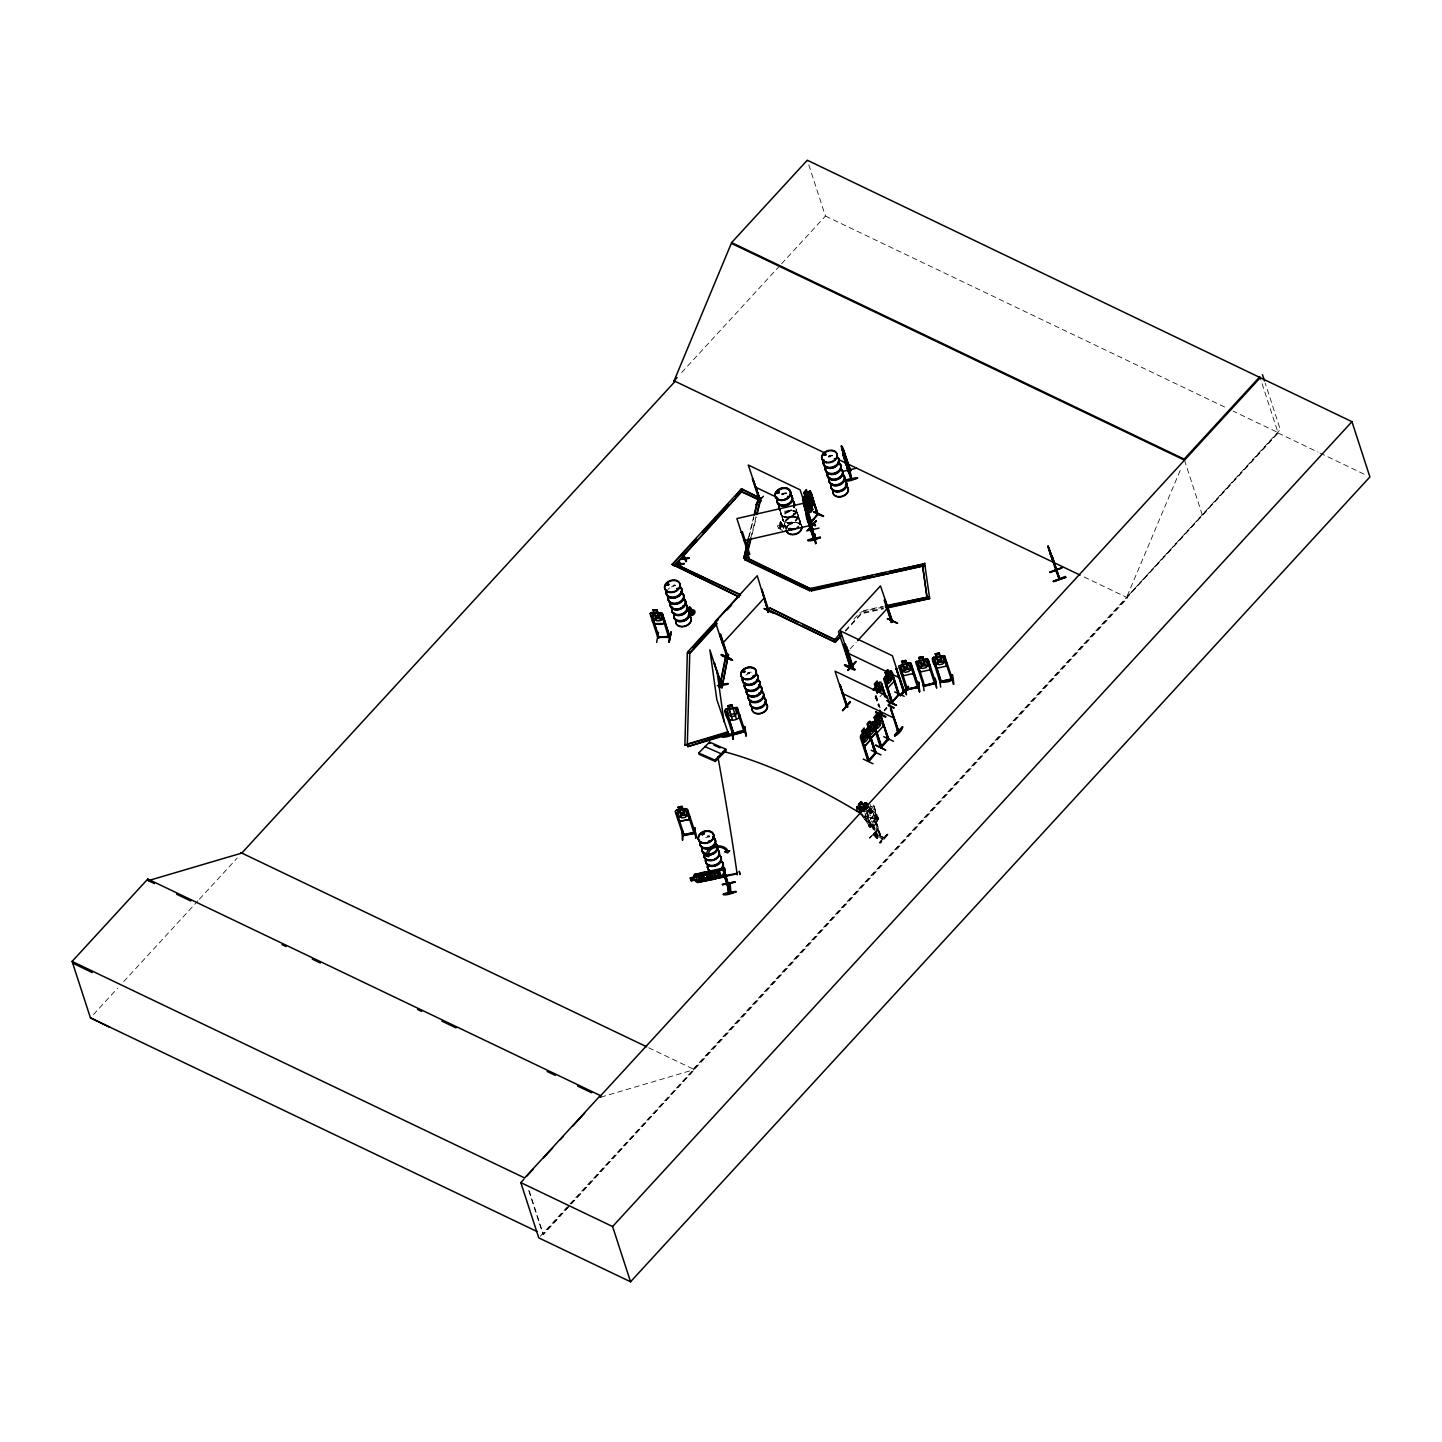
<?xml version="1.0" encoding="UTF-8"?>
<svg xmlns="http://www.w3.org/2000/svg" width="1442" height="1442" viewBox="0 0 1442 1442"><rect width="100%" height="100%" fill="white"/><g stroke="black" fill="none" stroke-linecap="round" stroke-linejoin="round"><path stroke-width="0.75" stroke-dasharray="5 3.75" d="M779.942 527.087L780.122 521.95L780.374 528.709L780.464 521.842L784.16 527.61L783.511 528.421L780.627 521.896M779.87 527.988L779.996 522.22L781.961 527.321M780.482 512.901L780.537 511.315M780.573 513.154L780.627 511.55A7.985 5.858 -18 0 0 788.251 517.281A7.985 5.858 -18 0 0 796.236 509.549M782.447 516.777L782.844 520.202M799.589 524.96A7.985 5.858 -18 0 0 791.64 517.714A7.985 5.858 -18 0 0 786.124 527.97L784.376 523.122M784.34 524.726L784.43 522.869M793.587 514.776L793.461 513.676L794.326 514.379M793.731 514.488L793.623 513.731M796.363 509.441L795.804 512.919L796.308 511.063M798.165 517.101L798.255 515.245M800.13 523.212L798.526 518.273M872.987 834.918L882.72 839.532M873.329 834.467L883.063 839.064M882.955 838.757L873.329 834.413M748.398 538.064L753.679 516.651M749.155 536.622L753.896 517.354M750.777 538.082L756.059 516.669M752.057 534.495L756.293 517.372M875.817 818.011L869.58 825.148M877.493 816.695C881.026 818.912 870.445 831.872 869.688 825.148M872.013 824.463L872.68 824.788C870.589 829.619 881.657 839.659 876.502 838.271C870.878 834.323 874.843 820.858 872.086 824.373M874.465 821.778C877.709 818.876 873.437 832.268 879.043 835.711L879.926 834.756L879.908 835.945M876.051 821.489L875.168 821.075L879.981 836.018L875.6 822.138M876.502 838.271L878.016 837.802M876.538 838.126L871.977 824.193M786.196 528.673L787.873 525.537L786.809 527.069M1180.187 470.398L1126.635 597.348L1280.28 429.5L1265.211 383.121M870.788 827.221C866.588 827.672 870.301 822.355 868.445 824.752M878.502 818.894L869.923 827.149L866.678 812.675L871.383 826.645L861.018 812.441M876.43 816.551C872.392 817.199 886.073 824.644 870.716 808.349M869.923 827.149L869.598 825.239M871.328 826.627L867.021 812.837L865.975 813.45M877.836 816.857C875.24 816.244 879.638 822.751 875.456 817.272M878.358 819.038L873.708 805.087L870.788 807.105L870.085 804.239M795.714 512.667C793.497 517.48 785.998 519.462 782.015 515.731M870.481 824.283L870.896 826.41L863.704 815.938M874.158 819.074L877.313 817.938L876.339 819.543L874.158 819.074L876.339 819.543M874.339 819.326L877.493 818.191M876.159 819.29L877.313 817.938M867.633 811.089A10.202 4.939 41.7 0 1 869.76 812.603L870.824 813.504L872.266 811.99L871.04 810.927A11.915 5.768 41.7 0 0 868.553 809.16M870.824 813.504L872.266 811.99M865.867 814.424L868.246 811.792M874.05 815.361L867.976 821.976L874.05 815.361L872.644 811.395M866.732 811.612L868.39 809.791M868.445 820.75L870.211 822.679L876.213 816.064L876.141 812.477M648.738 1047.775L694.341 1069.585L543.364 1234.532L528.98 1190.263M681.633 372.577L780.032 265.49M781.546 263.832L825.437 216.048L807.286 160.224M93.46 1014.537L117.667 988.185M123.724 981.587L197.896 900.853M199.411 899.195L237.245 858.008M778.139 528.114L782.321 530.314C765.882 520.075 797.714 529.538 781.492 524.437M853.88 619.177L858.26 614.4M845.336 630.496L861.397 613.03L883.351 608.127M845.571 631.199L861.613 613.715L883.567 608.83M850.167 648.846L856.169 642.303M883.297 692.971L877.331 699.64L875.564 697.892M884.054 710.167L886.506 707.499M884.234 710.744L886.848 707.662M884.577 710.888L887.028 708.22M877.655 829.24L869.382 838.018L877.799 829.691M869.814 838.163L877.691 829.583M887.641 834.359C874.158 844.796 880.485 847.103 887.389 833.891M879.566 842.507L887.461 833.963M887.569 834.269L879.764 842.939M888.074 834.594L880.161 843.137M693.278 1069.081L1277.991 432.564L1233 411.06M540.317 1236.227L1278.135 433.033L1260.182 377.768M877.583 819.795L873.708 805.105L877.799 819.633M877.691 818.786L870.463 808.331M874.807 818.876L868.12 817.398L874.861 818.155M877.349 819.525L868.787 807.394M794.614 514.199L789.279 517.173L783.439 516.687M787.891 525.537L795.299 522.292L800.49 524.005M874.357 833.35L884.469 837.676M880.647 835.351L876.105 821.255L880.539 835.297L879.133 835.621L874.627 821.67M780.591 526.276L783.727 525.988M600.863 1097.164L694.341 1069.585M863.325 610.723L883.081 606.325M861.361 611.895L883.315 607.01M866.408 815.956C862.226 817.56 868.841 821.778 869.346 817.776C866.858 813.721 868.048 817.308 866.209 819.146M868.192 816.154L866.858 817.722L868.012 819.344M864.912 819.831L861.451 814.82M868.354 824.932C870.067 830.736 880.467 820.39 877.241 816.821M875.258 821.021L879.836 834.846M864.587 815.83L867.615 816.911L870.013 814.279L869.526 810.386M865.867 810.242C871.905 810.458 870.517 815.091 865.813 811.54M870.842 806.925L872.356 806.619L873.978 811.72L873.383 815.307L871.004 817.938L869.039 817.163L867.417 812.062M876.213 816.064L873.636 805.213M870.103 822.625L868.553 820.804M825.437 216.048L1224.889 407.167M1278.135 433.033L1318.042 452.121M1320.025 453.076L1365.916 475.031M1084.114 576.998L1127.698 597.853L542.985 1234.352L528.727 1190.479M859.72 612.814L861.397 613.03M864.984 819.723L868.066 821.976M871.671 812.567L870.607 811.648A10.202 4.939 41.7 0 0 868.481 810.134M871.419 812.946L870.193 811.882A11.915 5.768 41.7 0 0 868.967 810.945M796.723 512.343L798.255 515.173M796.543 512.162L797.516 513.406M780.987 514.452L782.069 515.966M782.88 520.274L784.069 521.698M784.232 526.709L780.699 522.022L784.16 527.61M870.211 808.043L872.554 811.467M867.778 804.834L872.464 811.467M868.535 807.376L876.952 819.615M860.568 813.234L870.193 827.221M780.464 521.842L782.772 525.627M780.284 521.86L781.618 525.735M780.501 512.937L781.059 514.668M1184.495 460.16L1202.466 515.425M876.177 695.567L880.089 707.625M875.835 695.404L879.746 707.463M875.456 696.342L878.719 706.4M875.114 696.18L878.394 706.238M795.84 508.341L801.337 525.267M801.752 526.582L796.399 510.108A7.949 5.822 -18 0 1 788.45 517.822A7.949 5.822 -18 0 1 780.969 512M779.04 507.89L786.719 531.485M873.564 823.833L878.088 837.928M877.547 838.523L872.518 823.598L877.439 838.469M871.076 808.025L872.698 813.126L870.301 815.757L868.679 810.656M780.23 522.383L781.059 527.393M865.074 813.162L865.759 816.983L866.534 815.956M828.249 456.159A7.985 5.858 -18 0 1 832.268 455.275M828.429 456.754A8.093 5.93 -18 0 1 832.503 455.852M828.321 456.447A8.093 5.93 -18 0 1 832.394 455.546M828.591 457.204A7.967 5.84 -18 0 1 830.574 456.555M673.09 585.29A7.985 5.858 -18 0 1 675.126 585.037M673.288 585.885A8.093 5.93 -18 0 1 675.361 585.632M673.18 585.56A8.093 5.93 -18 0 1 675.253 585.308M668.169 589.255A7.967 5.84 -18 0 1 669.647 587.976M671.431 586.966A7.967 5.84 -18 0 1 673.414 586.317M705.643 837.604A7.985 5.858 -18 0 1 709.68 836.919M707.427 836.306A8.093 5.93 -18 0 1 709.482 836.162M707.319 836.036A7.985 5.858 -18 0 1 709.356 835.891M781.87 494.444A8.093 5.93 -18 0 1 787.927 493.705M781.762 494.137A8.093 5.93 -18 0 1 787.819 493.398M781.69 493.849A7.985 5.858 -18 0 1 787.674 493.128M782.033 494.894A7.967 5.84 -18 0 1 784.015 494.245M796.02 510.756A7.949 5.822 -18 0 1 788.143 516.903A7.949 5.822 -18 0 1 780.609 512.631M791.243 509.747A8.093 5.93 -18 0 1 783.367 511.495M789.261 510.324A7.967 5.84 -18 0 1 783.294 511.045M791.334 510.053A8.093 5.93 -18 0 1 783.475 511.802M791.388 510.36A7.985 5.858 -18 0 1 783.619 512.09M785.926 527.664A8.093 5.93 -18 0 1 791.514 517.281A8.093 5.93 -18 0 1 799.571 524.636M786.323 528.475A7.949 5.822 -18 0 1 793.19 522.509A7.949 5.822 -18 0 1 801.247 525.122A7.949 5.822 -18 0 0 793.19 522.509A7.949 5.822 -18 0 0 786.323 528.457M787.206 527.862A7.967 5.84 -18 0 1 785.656 520.111A7.967 5.84 -18 0 1 795.894 516.759A7.967 5.84 -18 0 1 799.228 523.951M787.26 528.313A8.093 5.93 -18 0 1 785.674 520.418A8.093 5.93 -18 0 1 796.074 517.029A8.093 5.93 -18 0 1 799.463 524.311M796.326 509.783A8.003 5.858 -18 0 1 788.341 517.534A8.003 5.858 -18 0 1 780.825 511.676M747.353 673.053A7.985 5.858 -18 0 1 751.372 672.152M745.893 675.072A7.985 5.858 -18 0 1 749.66 673.432M747.515 673.648A8.093 5.93 -18 0 1 749.534 672.999M747.425 673.342A8.093 5.93 -18 0 1 749.425 672.675M876.808 818.209L870.662 824.842L876.808 818.209M884.126 837.982L874.158 833.043L884.072 838M787.026 522.779A8.093 5.93 -18 0 0 798.129 515.028A8.093 5.93 -18 0 0 785.602 512.541A8.093 5.93 -18 0 0 787.026 522.779M787.296 523.356A7.967 5.84 -18 0 0 798.219 515.713A7.967 5.84 -18 0 0 785.89 513.262A7.967 5.84 -18 0 0 787.296 523.356M786.953 522.346A7.985 5.858 -18 0 0 797.895 514.704A7.985 5.858 -18 0 0 785.548 512.234A7.985 5.858 -18 0 0 786.953 522.346"/><path stroke-width="1.5" d="M689.33 610.741L689.835 607.154L693.602 612.021L691.836 614.274L689.745 614.022L689.384 607.388L689.745 614.022M736.97 873.888L707.607 879.944M728.174 732.518L684.896 745.172L687.329 652.938L689.763 652.631L716.782 623.232M675.793 564.219L740.395 594.555L687.87 651.73L689.763 652.631L687.329 744.865L684.896 745.172M721.054 684.698L722.1 686.086L714.241 663.266L722.063 686.176M721.379 685.491L709.879 649.837L716.854 699.731L728.877 735.06M728.643 734.429L728.012 733.617M668.8 584.803L667.34 583.686M677.217 588.39L677.488 588.895M683.778 606.325L682.967 605.73M744.955 671.81C743.73 674.009 742.017 669.899 743.639 672.008M743.279 671.215L744.865 671.017M744.793 671.63L743.621 672.242M753.463 675.505C752.94 678.407 755.229 673.937 753.066 676.352M753.715 676.262L753.751 675.811M759.682 693.692L758.925 693.151L759.88 693.71M777.472 492.966L779.221 491.434M787.494 497.256L788.63 496.643M787.981 496.481L787.909 497.256M823.797 454.861L824.139 454.518M826.104 454.248L824.518 455.348M835.008 459.547L834.359 458.61M834.936 459.097L835.224 459.295M812.315 529.16L813.27 529.809L812.423 529.034M813.468 537.469L814.46 537.992M813.36 538.911L814.333 538.01L804.203 505.511M814.874 538.839C810.71 536.496 808.962 505.763 802.671 499.148M809.178 523.031L815.127 525.717M721.505 655.353C754.995 670.458 698.865 644.304 731.725 659.481M721.757 654.524L731.527 659.084M731.274 659.949L721.523 655.263M854.565 670.061C838.09 663.717 844.453 663.212 854.818 669.25M863.235 759.069L872.969 763.719M875.763 745.406L885.64 750.056M885.55 750.056L875.709 744.991M876.087 712.168L885.947 716.764L876.123 712.06M885.496 717.215L875.799 712.492M850.6 471.011L842.867 448.047L850.708 470.795C847.626 462.089 852.997 484.656 850.978 478.42M843.228 455.672L851.086 479.465L850.041 470.056M851.627 479.267L842.885 452.59M703.804 833.963L703.552 834.359M709.356 840.542L710.059 841.407L709.176 840.722M721.162 684.571C728.895 685.941 733.509 680.93 717.341 685.707M728.607 734.32L727.958 731.815L687.113 744.18L687.834 746.632L728.787 734.411M739.061 717.701L739.584 714.853M739.566 714.727L739.205 717.864C731.292 722.929 725.434 719.576 724.911 710.437L726.119 709.14L724.911 710.437M809.016 503.51L810.332 498.409L809.701 503.51C814.009 503.222 811.72 507.674 809.377 504.754L808.115 509.603L808.674 504.7C803.915 504.682 806.889 500.608 809.142 503.384M912.786 673.558L913.147 670.548L912.912 673.63L903.323 675.757L901.052 673.378M929.91 669.737L930.414 666.817L927.909 659.499M930.396 666.727L930.036 669.809L920.447 671.954L918.157 669.557M940.364 682.156L952.441 679.579L952.026 678.695L951.233 680.173L952.621 679.867L944.636 655.731L933.515 657.282C930.324 659.967 934.813 665.789 937.048 668.259L946.619 666.006L944.528 655.894M946.637 666.114L947.015 663.122M812.639 529.953L812.909 528.962L814.46 538.785M689.33 819.417L689.709 816.46M677.56 818.822L679.831 821.255L689.474 819.489L689.853 816.551M664.257 623.359C652.487 627.883 649.603 615.446 654.704 623.665L664.239 623.467L664.6 620.727M877.133 693.296L877.601 690.123C873.113 690.394 875.6 685.941 877.962 688.879L879.278 684.067L878.665 688.934C883.225 688.753 880.828 693.187 878.304 690.141M851.285 478.438L841.804 448.895M844.724 457.529C847.68 478.546 840.668 435.34 844.994 458.935L844.021 455.005C840.938 445.542 848.13 471.155 844.003 453.473M873.996 728.462L873.419 732.049L871.004 734.663L869.003 733.906M880.539 692.304L881.116 688.717L879.476 683.634L877.89 684.139L877.006 681.417M842.272 448.804L847.986 470.813M651.784 615.644L650.666 615.68L651.784 615.644L658.922 637.364M652.956 609.804L656.975 609.822L657.768 612.634L660.112 613.391L661.752 618.474L660.436 620.691L656.651 620.781L653.911 618.636L652.271 613.571L654.001 612.616L652.956 609.804L657.011 609.714L657.858 612.544L662.257 613.337L670.097 637.526C661.103 637.13 659.012 637.256 657.534 636.643M653.803 612.634L651.207 612.58L662.257 613.337L669.917 637.562M661.734 615.103L662.851 615.085L661.734 615.103L668.746 637.598L670.151 637.184L657.804 637.436M656.651 642.375L658.525 632.317M658.832 637.815L658.976 636.841L669.827 636.715M669.647 636.751L668.529 636.409L668.709 637.544M668.998 641.78L671.035 632.029L669.088 641.816M670.981 632.011L669.142 642.231L671.251 632.407M719.468 687.077L726.011 654.56L728.408 654.506L722.1 687.726L719.468 687.077L722.1 687.726M720.567 683.436L726.227 655.245L728.643 655.209M721.883 687.023L728.408 654.506M860.477 810.025L865.146 802.833L863.325 804.744L861.198 801.644L863.398 804.942L865.398 804.582L867.453 807.484M759.177 500.068L760.799 501.023L759.483 500.933L760.529 501.329L752.634 478.456L760.799 501.023M811.702 525.375L810.17 524.419L810.981 524.924M852.006 666.565L853.34 666.583L852.15 665.303L852.907 666.907M839.695 684.337L847.59 707.193L846.49 706.688M847.391 706.616L840.307 685.04M902.692 690.087L904.332 690.988L896.149 668.475L903.089 691.024L904.044 691.349L892.4 655.768L840.524 630.947L852.096 666.619M846.598 706.778L835.044 671.197L886.92 696.017L898.582 731.599L897.789 729.994M1049.037 548.284L1059.708 578.963L1052.119 556.035L1059.239 579.161L1055.526 569.734L1055.941 571.284L1056.067 569.536L1059.654 578.873M846.093 581.27L811.107 589.075L746.271 558.054L743.874 558.036L748.398 538.064M754.202 514.506L757.897 499.527L760.276 499.545L756.581 514.524M743.874 558.036L745.983 549.456M747.046 545.184L748.614 538.749M754.418 515.209L757.591 502.357M743.657 557.333L746.037 557.351L811.107 589.075L809.575 590.733L744.739 559.712L750.777 538.082M744.739 559.712L746.271 558.054L751.012 538.767M757.338 513.082L760.565 500.158L757.897 499.527M811.504 522.401L804.348 500.194L803.302 500.825L804.348 500.194M810.512 522.815L818.191 513.731L810.746 523.176M731.743 729.418L732.951 739.295L731.671 729.454M924.052 690.808L922.898 681.507M940.671 687.059L939.337 677.343M768.928 610.669L768.135 611.498L757.23 575.737L715.196 621.484L727.002 657.264M767.955 612.057L769.217 611.39L761.592 589.165L768.316 612.291L769.199 611.336M850.906 665.789C848.148 667.213 851.934 665.375 850.546 666.438M843.552 644.286L850.365 667.43L838.487 631.632L880.503 585.885L892.508 621.538L884.865 599.331L891.607 622.457L892.472 621.502M875.15 753.211L869.184 760.619L861.649 738.304L868.39 761.448C872.338 758.204 875.781 753.319 875.33 752.003M875.943 752.165L868.048 761.286L860.315 737.403L860.802 735.51L868.012 729.057L865.074 731.094L864.1 728.318M880.918 746.902L881.531 746.073L880.738 747.028M728.859 893.229L727.886 883.387M682.445 830.646L682.553 840.307L682.463 830.592M889.065 706.075L888.867 705.138M898.582 694.882C879.602 717.179 903.305 687.528 898.835 695.459L891.318 673.108L892.382 672.495L898.853 695.368L891.318 673.108M804.997 495.435L804.005 492.677L806.42 489.829L803.897 492.677L804.888 495.453L802.581 499.202L812.819 530.782M881.134 747.677L874.194 724.713L881.783 746.884L880.918 747.839L888.759 739.277L880.557 715.448L879.314 715.34C874.122 718.242 873.383 726.263 872.464 721.865M865.957 730.283L868.246 726.462C865.128 724.118 871.328 717.629 870.77 723.884L872.356 723.379L876.988 732.951L883.009 726.317L882.919 722.748L880.449 715.412L879.422 715.376M866.065 730.229L873.654 721.991L881.314 746.83M883.694 679.164L890.309 670.656L891.372 670.854L899.231 694.341L891.426 702.921L883.694 679.056L885.965 675.379M676.947 588.624L677.56 588.408M777.671 491.866L778.662 492.569M758.672 693.458L758.907 693.926M725.2 875.042L725.11 873.996L729.706 888.867L723.397 868.12L702.957 872.572M728.48 888.236L722.821 869.454M729.778 888.723L728.552 888.903L724.01 875.042L725.398 874.771M811.828 506.863L812.783 504.52L807.538 493.651L805.195 496.3L806.835 501.383L806.276 504.952L807.935 510.035L809.485 509.513L810.368 512.234M804.888 495.453L803.933 497.724L805.573 502.789L807.538 503.546L809.178 508.611L811.522 505.944L809.881 500.879L807.538 503.528L809.899 500.897L810.44 497.292L808.8 492.227L807.25 492.731L806.42 489.829M110.007 1027.371L90.431 1017.836L72.1 961.417L147.787 879.043L148.31 880.647L241.787 853.069L675.126 381.337L674.081 380.832L731.617 242.598L807.286 160.224L1351.947 421.677L1369.9 476.942L630.551 1281.776L538.785 1237.885L520.832 1182.62L523.879 1179.322M875.114 720.081L874.122 722.406L875.781 727.471L877.763 728.246L880.161 725.596L880.738 722.009L879.079 716.944L877.511 717.449L876.682 714.547L874.122 717.359L875.006 720.081L874.231 717.359L876.682 714.547M874.465 689.078L875.474 686.771L874.465 684.049L877.06 681.237L877.998 684.193M885.983 675.325L884.973 677.65L886.632 682.715L888.633 683.49L891.048 680.858L891.625 677.271L889.984 672.206L888.398 672.711L887.515 669.989M868.354 726.516L867.363 728.823L875.402 753.787L875.222 752.886M733.924 734.429L726.804 711.933L725.687 712.204L726.858 712.258M749.209 553.494L748.019 553.331M748.326 554.467L749.714 554.143L742.36 531.737L741.278 532.332L742.36 531.737M814.658 538.371L813.54 538.677M923.601 686.392L924.953 686.032L923.511 685.112M935.966 683.238L923.709 686.392L915.778 662.148L926.413 658.742L928.035 659.427L936.02 683.562C933.407 682.445 936.002 682.571 924.755 685.455M934.236 660.256L933.064 660.184L934.182 659.931L941.302 682.499C937.733 682.066 953.198 683.057 952.044 678.749M695.224 880.035L691.133 880.846L690.231 878.034L703.065 874.194L706.778 874.897L707.607 877.439L704.778 879.458L697.135 880.99L695.332 879.908L691.223 880.629M715.214 877.349L716.133 875.727L720.405 875.06L719.522 872.23L715.322 873.275M683.796 834.684L693.818 832.34M694.918 832.647L693.854 832.989M817.344 515.1L810.819 492.317L818.083 514.343M726.408 656.308L727.615 655.497L726.75 656.471M727.795 656.452L719.558 634.913L720.603 634.3L727.813 656.543L720.261 634.138M768.135 611.714L768.586 610.381L835.351 642.303L841.191 635.958M892.093 620.889L891.607 622.457M891.336 622.169L884.162 600.106M869.256 760.493L867.778 760.475L868.877 759.88M868.12 761.196L875.871 752.67L867.904 729.003L870.193 736.375M888.092 740.034L881.134 717.053L888.651 739.313L887.641 739.818M880.629 713.466L881.873 712.763L881.513 714.385L881.873 712.763M892.562 702.254L885.028 679.957L891.751 703.083L891.715 702.128M898.961 693.62L898.636 694.557M1048.064 546.987L1050.407 554.233M668.854 584.479L667.376 585.128M779.383 492.731L778.932 491.776M787.692 496.427L787.945 497.4M825.635 454.807L825.221 453.743L825.942 455.041M753.463 676.01L754.328 675.793M733.996 733.744L732.482 733.545L732.806 734.663L725.002 710.545M734.014 734.393L726.804 711.933M748.29 554.143L749.317 553.367M748.416 554.107L749.588 554.179M813.63 539.146L814.928 539.164L803.194 503.348L736.862 518.579L748.596 554.449M814.766 539.236L813.811 539.488M906.135 689.024L907.793 689.907L906.387 688.915M906.495 690.195L898.654 665.97L909.307 662.563L910.911 663.248L918.896 687.383L906.477 689.745M918.464 686.644L906.225 689.402M923.259 685.22L923.835 686.338M923.511 686.013L935.84 683.274M923.349 685.581L924.466 684.914M934.578 683.544L927.53 661.427L928.648 661.175L927.53 661.427M941.121 681.597L940.166 681.832M952.189 679.128L941.103 681.237M689.456 607.659L693.097 611.3M701.93 833.746L703.281 833.079M682.643 834.467C684.445 832.503 684.211 837.297 684.103 834.449M682.913 835.279L695.404 832.971L694.972 832.178M695.008 832.575L684.139 834.774M804.023 500.644L810.025 494.011L804.131 500.698L804.221 504.285L804.131 500.698M806.601 511.568L809.431 509.693M811.828 506.809L812.819 509.567L810.314 512.415L812.711 509.513L811.72 506.809L814.135 503.042M915.796 662.257L916.914 660.977M932.541 658.561L933.587 657.246M817.938 514.433L810.134 490.677L807.412 492.605M803.266 497.292L810.17 490.857M817.524 514.488L817.65 515.461L811.161 492.479M806.727 508.071L812.513 501.528M806.691 508.233L805.033 506.394L806.691 508.233L812.711 501.6L812.495 497.959L812.711 501.6M813.739 511.694L823.634 516.164L813.685 511.676M810.746 521.373L810.152 522.202L817.38 514.884M815.109 525.807L815.379 524.87L807.448 521.301M861.487 811.63L859.702 809.971L860.55 809.016L862.334 810.674L861.487 811.63L857.215 811.179L856.656 807.159L857.503 806.204L859.288 807.862M856.656 807.159L858.441 808.818L859.919 807.412A11.915 5.768 41.7 0 1 867.291 808.439M715.665 878.719L716.728 877.529L714.691 871.274M860.766 807.556L858.567 804.456L861.198 801.644M858.819 804.456L861.198 801.842M755.572 504.844L763.377 496.246M803.356 503.168L804.51 503.276L803.356 503.168L810.566 525.411M808.295 530.115C832.791 501.492 790.955 548.825 816.082 521.481M768.406 612.201L761.935 589.327M774.282 613.066L763.99 608.506L773.957 613.409M845.769 644.79L844.886 644.376L852.132 666.583M887.839 618.636L897.104 623.232M855.863 661.518L847.662 670.332L855.809 661.536M892.057 621.43L891.336 622.205L891.877 620.529L891.408 621.881M848.094 670.476L855.917 661.842M887.785 618.618L897.627 623.232L887.335 618.636M850.023 701.948L842.579 710.383M850.438 702.11L842.579 710.726L850.005 701.984M897.032 668.89L895.879 668.782M902.782 690.267C905.72 689.024 901.466 691.493 903.954 691.295M900.187 695.08C924.484 668.583 884.451 713.898 907.973 686.446M874.988 753.625L868.607 730.661L876.195 752.832M900.799 695.711L908.64 687.131M868.949 730.824L867.904 731.436M873.816 725.65L874.194 724.713M888.128 740.052L881.477 717.215M897.609 731.274L890.687 708.743L898.853 731.31L897.303 730.517M891.571 709.158L890.417 709.031M864.461 746.559L870.481 739.926L870.391 736.357L870.391 739.908L864.461 746.559L862.677 744.667M883.766 736.682L893.481 741.278M888.146 738.268L887.533 740.034M881.26 746.145L887.677 739.62M902.476 726.696C902.836 733.167 884.433 743.585 902.548 726.75M894.797 735.762L902.656 727.074L894.869 735.726M871.238 750.273L880.972 754.905M677.109 377.534L673.973 380.94L675.036 381.445M672.134 564.291L739.097 596.916L672.134 564.291L741.567 488.712L760.925 498.553L759.393 500.23L740.251 491.073L759.159 499.527L760.691 497.869M672.369 564.976L696.504 538.695M702.542 532.134L728.192 504.213M735.726 495.994L741.567 488.712M680.101 563.534L684.103 563.84L680.444 564.633L678.84 560.866L679.416 564.092L676.208 563.75L679.272 563.624L679.633 564.723M680.822 559.334L684.535 558.523L683.364 555.963L684.734 559.172L680.822 559.334L684.59 558.703L685.977 561.785M683.508 556.414L683.959 555.314L686.572 561.136M675.577 564.435L679.47 564.273L680.858 567.355L680.3 564.183L683.941 563.371M689.204 558.27L685.563 559.081L685.202 557.982L689.06 557.802M692.593 647.53L718.116 619.754M727.128 609.948L731.617 605.045M716.998 623.917L689.997 653.334L687.329 652.938M722.388 643.583L764.404 597.835M802.563 624.224L834.99 639.743L769.92 608.019L768.388 609.696L835.351 642.303M809.575 590.733L810.873 588.372L924.809 563.732L889.822 571.519M698.703 752.976L709.536 742.071L725.759 749.173L726.173 750.543L715.34 761.466L699.136 754.346L698.703 752.976L714.926 760.096L715.34 761.466M714.926 760.096L725.759 749.173M840.524 632.768L833.458 641.402M835.116 641.618L840.956 635.273M845.661 653.749L848.671 650.468M857.666 640.681L887.695 608.001M885.082 672.657L887.677 669.845L885.082 672.657L886.091 675.379M877.169 681.291L874.465 684.049M878.052 684.013C884.036 676.568 867.111 697.856 875.456 686.825M888.452 672.513L891.354 670.674M884.739 696.594L881.531 683.76L886.433 698M885.082 696.756L881.873 683.923M894.689 691.926L904.188 696.288M875.781 712.582L876.069 711.645M870.662 723.83L872.482 721.721M881.26 712.727C879.566 714.042 883.549 713.7 881.368 712.654M891.228 701.893L892.454 701.551M881.657 713.502L880.918 714.349L879.692 710.257M888.506 701.173L896.455 705.336L888.254 701.984M870.031 739.115L875.979 732.644L875.889 729.183M731.941 243.644L1184.495 460.16L1184.17 459.115L1259.839 376.741M147.787 879.043L600.341 1095.559L524.654 1177.952L72.1 961.417M526.907 1176.005L532.981 1169.39M543.616 1157.818L552.719 1147.904M560.307 1139.649L563.353 1136.332M572.456 1126.418L584.605 1113.188M1260.182 377.768L599.8 1096.659L600.863 1097.164L600.341 1095.559M630.551 1281.776L612.598 1226.529L1351.947 421.677M678.082 807.069L682.174 806.222L682.967 809.16L685.292 809.593L686.951 814.658L685.599 817.217L681.778 817.92L679.02 816.118L677.361 811.035L679.128 809.755C675.974 803.068 681.796 812.062 676.298 810.188L675.18 811.504L683.202 835.657L695.423 833.314L687.473 809.16L683.075 809.052M866.101 803.897C867.561 801.644 865.254 806.637 868.535 807.376M725.29 874.897L725.29 873.726L723.902 873.996L724.082 875.276M693.89 875.474L694.99 874.267M817.578 514.524L817.83 513.532M651.297 612.67L650.072 613.679L657.894 637.815M650.216 613.715L651.279 612.778M888.002 738.358L880.575 747.677L872.843 723.812M779.293 492.605L777.707 492.948M891.661 702.236L892.67 702.182M724.821 876.772L724.875 875.582M658.922 637.797L651.856 615.319M668.782 637.22L668.8 636.301L657.894 637.364M936.309 656.633L934.56 658.003L936.218 663.086L938.958 664.798L942.78 663.951L944.113 661.319L942.455 656.236L940.13 655.786L939.355 652.956L935.263 653.857L936.146 656.579M868.697 760.475L861.649 738.304M892.219 702.056L885.028 679.957M881.134 713.61L881.26 714.511L880.035 710.401M858.459 808.8L859.072 808.367A11.915 5.768 41.7 0 1 866.444 809.395M907.451 689.15L917.274 686.789M924.574 685.347L934.398 682.985M813.396 512L823.238 516.506M733.437 738.701L731.707 729.868M893.878 708.04L888.074 705.21M748.849 558.523L747.208 551.601M824.301 453.942L825.203 453.635M668.493 584.875L666.979 584.425M905.558 684.878L906.387 694.828L905.576 685.292M727.345 883.946L728.336 893.355M804.005 500.032L811.269 522.058M704.219 833.818L703.083 833.17L702.939 834.395M852.24 666.132L845.156 644.069M903.143 689.763L903.773 691.349M698.288 874.501L702.092 872.843L698.307 874.609L700.379 880.99L704.741 881.008M733.672 733.636L732.59 733.906M744.685 730.86L733.924 733.419M744.937 731.671C743.225 727.165 717.972 741.044 744.865 731.256M748.092 553.241L748.614 554.503M917.454 686.41L917.563 687.726L918.86 687.437L910.785 663.32M951.432 679.705L944.131 657.714L945.249 657.462L944.131 657.714M1052.029 556.972L1052.119 556.035M1049.758 572.077L1061.835 567.715L1049.956 572.564M1049.884 572.384L1061.925 568.004M1065.35 576.53C1028.434 590.409 1090.585 568.599 1053.615 581.703M1049.037 548.915L1047.919 546.049L1050.803 553.494M1049.92 551.637L1050.767 553.962M1050.641 553.494L1051.488 555.422M1050.371 554.161L1054.354 564.435L1050.821 554.936M682.715 834.395L684.193 835.369L676.983 812.946L675.883 813.468L676.983 812.946M825.004 454.879L824.067 454.5M668.619 583.523L666.871 585.037M728.444 733.581L687.834 746.632M760.367 501.293L748.272 465.027L800.148 489.847L813.252 530.692M852.15 665.303L852.961 665.789M903.665 690.574L896.149 668.475M723.848 867.237L723.812 867.255A7.931 5.822 -18 0 1 723.433 873.798A7.931 5.822 -18 0 1 715.376 877.295M736.7 709.446L737.817 709.158L736.772 709.77L744.09 731.887M744.433 726.678L745.893 735.564M744.973 726.606L746.091 735.889M737.096 707.625L732.734 707.716L735.041 708.022L736.682 713.105L735.366 715.773L731.563 716.71L728.823 715.034L727.165 709.951L728.913 708.545L727.868 705.769L731.923 704.778L736.249 718.495M727.886 705.877L731.941 704.868M733.005 708.527L729.165 709.572L730.86 714.529L734.645 713.592M806.438 517.029L807.556 516.777L806.493 517.354L813.811 539.524M814.838 534.189L815.649 543.67L814.802 534.153M749.209 553.44L748.11 553.692M744.054 540.678L810.386 525.447M714.367 664.113L714.673 663.176M721.577 685.04L727.813 683.616M734.699 733.437C712.294 736.754 724.857 739.71 734.717 733.545M722.388 736.754L734.843 733.978M807.214 513.46L809.359 524.293L808.475 522.563M807.105 515.948L807.214 516.795M808.367 517.083L809.232 524.329M819.074 528.114L806.619 530.908M812.639 530.205L813.703 538.19M820.264 537.199C797.823 540.462 810.476 543.382 820.3 537.307M850.474 580.297L859.216 578.35M863.578 577.377L872.338 575.43M876.7 574.457L885.442 572.492M811.143 590.193L925.061 565.552L811.359 590.896L810.873 588.372M885.28 605.82L929.423 596.736L885.514 606.523M885.532 607.641L929.675 598.556L887.966 607.839M901.556 661.373L905.63 660.472L906.531 663.284L908.748 663.753L910.389 668.836L909.055 671.467L905.252 672.314L902.494 670.602L900.853 665.519L902.602 664.149L901.556 661.373L905.63 660.472M918.662 657.57L922.754 656.651L923.655 659.481L925.872 659.949L927.512 665.014L926.179 667.646L922.357 668.493L919.617 666.781L917.959 661.698L919.708 660.346L918.662 657.57L922.754 656.651M935.281 653.965L939.355 653.046M900.475 667.448L899.393 668.025L900.475 667.448L907.667 689.925L907.397 688.753M910.407 665.231L911.542 664.978L910.461 665.555L917.779 687.69M917.599 663.626L916.517 664.203L917.599 663.626L924.701 686.194M918.914 682.39L919.527 691.908L918.878 682.354M952.621 674.874L953.901 684.193M940.977 681.219L940.166 682.643L932.523 658.453M941.32 681.435L951.053 679.02M906.531 689.799L918.806 687.023M936.651 688.086L935.191 678.263L936.489 687.618M843.372 454.284L842.975 451.202L846.454 462.792M843.876 454.032L846.039 461.116L844.597 459.277M844.381 456.429L844.255 454.302M844.021 456.754L842.975 451.202M844.111 457.024L845.282 461.945M846.166 459.097L848.725 472.471L847.139 462.738L848.076 469.984L847.301 468.217M841.822 448.949L841.479 445.848L842.092 449.814M842.344 446.461L843.228 455.744L842.561 449.706L846.184 461.061M844.237 456.339L844.345 457.24M845.553 457.438L844.579 453.779L846.977 465.297M845.733 463.008L846.598 465.496L845.282 460.25L846.49 464.666M856.44 468.199L843.985 471.119M850.149 471.011L850.564 470.164M857.395 477.681C834.918 480.601 847.535 483.701 857.413 477.789M694.99 874.375L723.65 868.949L703.191 873.311L702.921 872.248M690.231 878.034L694.341 877.313M723.65 873.473C727.219 873.329 722.136 872.987 723.974 874.645L725.11 874.104M723.974 874.231L725.344 874.05M723.199 875.763L726.263 874.879L726.696 876.412L697.549 882.45L715.755 878.899L716.313 875.889M705.318 879.602L726.083 876.646M722.442 884.793L734.933 882.27M729.688 888.759L728.607 888.218L729.598 887.912M735.78 891.426C713.285 894.22 725.903 897.393 735.799 891.535M735.907 891.895L723.415 894.346L735.925 891.967M676.316 810.278L685.869 808.529M686.969 811.107L688.086 810.891L686.987 811.431L694.179 833.548L694.918 832.593M679.831 821.255L689.474 819.489M683.202 835.603L683.796 834.648M695.909 837.802L694.936 827.942L695.837 837.784M935.534 682.445L935.768 683.724M724.803 875.979L725.849 875.997M733.059 734.645L745.172 731.617L737.186 707.445L726.029 709.122L728.805 708.437M690.988 611.048L692.142 610.957M684.103 563.84L680.245 564.002L679.002 561.335M684.391 558.072L681.471 558.649M710.239 872.104L705.877 871.977L710.239 871.995L712.312 878.484L708.545 880.233M1055.923 569.482L1056.013 571.248M814.243 534.243L815.739 543.562M953.126 683.923L951.81 674.568M866.66 803.032L865.056 802.815M858.567 804.456L861.018 807.574M806.493 511.531L807.718 511.513M859.342 811.504L861.451 814.82M879.692 682.174L880.954 682.156L885.442 695.819M729.31 883.117L730.391 893.013L729.418 883.567M730.049 883.387L731.004 892.814M667.736 584.947L667.033 584.244L667.358 585.272M743.603 731.13L745.135 731.238M865.092 802.978L866.696 803.176M702.452 834.774L703.93 833.35M918.59 686.248L917.202 686.554L917.509 687.69M721.595 684.463L721.991 686.122M728.336 735.258L727.958 733.726M697.549 882.45C694.557 881.963 692.178 875.961 694.9 874.194L723.686 869.292L722.244 868.877M864.84 811.431C858.765 811.612 860.676 806.348 864.876 810.098M926.431 658.85L928.053 659.535M909.307 662.671L910.929 663.356M714.024 745.208L720.099 747.875M704.651 746.505L720.874 753.625M807.718 511.64L813.504 504.952L811.576 495.796M807.52 521.698L815.523 525.321M768.316 612.291L768.316 610.507M845.138 664.996L854.998 669.647M877.565 717.251L876.79 714.583M847.085 706.346L846.238 705.877L847.824 706.778M882.901 726.281L882.81 722.694M727.687 655.731L727.327 656.308M875.222 731.22L877.024 732.806M887.263 739.223L888.47 738.43M862.568 733.744L861.595 735.997L863.235 741.08L865.236 741.837L867.633 739.205L868.21 735.618L866.552 730.535L864.984 731.04L864.155 728.138L861.577 730.968L862.695 733.726L860.802 735.51M881.603 746.307L881.188 747.713M731.617 242.598L1184.17 459.115M674.081 380.832L824.95 453.004M839.136 459.8L1080.058 575.07M755.464 487.126L777.4 497.634M741.783 489.397L760.925 498.553M744.505 559.027L809.341 590.048M798.508 622.295L769.92 608.019M677.812 565.192L740.629 595.24M847.716 653.046L899.592 677.866M893.716 677.974L893.896 681.597L887.731 688.158L886.073 686.464M883.207 689.402L883.297 692.971M886.632 700.614L896.455 705.336M691.151 609.696C699.388 609.209 692.376 619.033 688.915 614.31M888.38 704.904L893.679 707.734M889.786 705.859L893.752 707.698M842.236 693.296L894.112 718.116M868.138 726.462L867.255 723.74M876.069 732.662L870.103 739.331M240.724 852.564L646.719 1046.802M148.31 880.647L154.384 883.549M176.645 894.22L190.813 900.998M281.929 944.582L285.985 946.529M312.301 959.11L320.394 962.986M417.585 1009.49L421.623 1011.419M441.883 1021.098L456.051 1027.894M547.149 1071.478L555.26 1075.353M577.521 1086.006L591.707 1092.784M520.832 1182.62L612.598 1226.529M90.431 1017.836L536.893 1231.45M72.623 963.04L92.198 972.575M908.208 686.897L900.313 695.423M702.02 834.539L702.362 833.584L702.182 834.828M886.037 686.302L887.857 688.05M809.917 493.957L811.756 495.742M809.881 494.119L811.684 495.85M727.381 717.864L729.724 720.099M918.284 669.412L920.447 671.954M901.16 673.234L903.395 675.649M677.668 818.677L679.903 821.057M807.556 518.85L806.727 512.901M693.602 612.021L690.069 607.334L693.53 612.922M866.191 808.89L864.137 805.988L861.757 808.62L863.812 811.522M866.354 803.915L868.787 807.394M806.889 514.47C808.854 517.227 801.896 498.878 806.475 513.208C804.33 509.891 811.431 529.178 806.889 514.47L807.34 517.317M689.943 607.605L692.881 613.751M847.175 468.253L847.932 470.02M847.824 470.723L848.725 472.471M813.829 538.929L806.114 515.299L804.798 506.142M1065.656 577.377L1065.314 576.44M1048.803 549.438L1052.191 558.036M1051.669 557.297L1050.263 553.494M1065.494 576.962L1053.471 581.342M847.121 464.937L845.661 458.556M846.887 465.081L846.562 462.269M1262.471 374.686L1264.526 381.012M1048.064 545.995L1056.139 571.411M935.425 653.929L936.327 656.741M934.182 659.931L941.554 682.336M922.646 656.777L923.637 659.373M850.167 471.101L841.353 445.884M844.255 453.671L846.833 461.674M841.587 447.038L841.894 447.957M919.527 691.908L918.067 682.084M905.522 660.58L906.513 663.194M887.569 669.791L888.488 672.747M890.687 708.743L898.456 731.635L897.501 729.994M809.377 509.459L810.314 512.415M805.699 512.234L814.676 539.326M846.742 646.629L853.051 666.943M846.796 705.589L847.301 707.193M840.38 686.464L846.869 706.436M752.363 478.762L759.573 501.005M747.443 549.546L749.047 558.955M727.868 705.769L732.374 719.414M681.453 566.706L680.858 567.355M689.763 652.631L687.87 651.73M723.902 873.996L728.823 889.047M723.181 875.51L723.596 876.772M720.243 875.006L719.522 872.23M694.017 832.286L694.143 833.206M698.451 874.555L700.488 880.81M691.836 614.274L689.781 607.695L690.7 614.382M709.536 742.071L709.969 743.441M1053.814 562.614L1054.192 564.507M736.862 873.672C735.943 868.985 737.943 878.286 736.808 873.401L707.571 878.899L703.858 878.196L703.029 875.654L705.859 873.636L713.502 872.104L715.43 873.167L714.817 871.202L713.087 870.734M844.399 457.384L844.219 454.789M744.162 726.299L746.037 736.015M865.633 808.601L865.056 805.015L864.209 805.934M924.592 563.029L929.675 598.556M804.636 507.62L804.888 509.459M811.107 589.075L811.359 590.896M717.071 671.936L724.028 721.847M845.859 460.088L846.742 465.478M689.492 607.262L689.961 611.588M726.263 874.879L726.696 876.412M694.954 827.942L695.747 837.892M723.307 751.408A438.332 175.816 43.9 0 1 860.099 813.09M717.9 756.87A768.207 52.651 76.2 0 1 737.114 873.87M838.271 463.134A7.985 5.858 -18 0 1 836.162 473.661A7.985 5.858 -18 0 1 825.653 468.632M838.235 462.702A8.093 5.93 -18 0 1 836.09 473.391A8.093 5.93 -18 0 1 825.419 468.29M840.307 464.27A7.967 5.84 -18 0 1 833.837 473.282A7.967 5.84 -18 0 1 825.329 467.623M837.928 462.107A7.967 5.84 -18 0 1 839.334 463.044M838.126 462.377A8.093 5.93 -18 0 1 835.981 473.066A8.093 5.93 -18 0 1 825.329 467.965M837.676 457.961A7.967 5.84 -18 0 1 832.196 468.199A7.967 5.84 -18 0 1 824.265 460.953M841.191 468.83A7.949 5.822 -18 0 1 836.721 478.762A7.949 5.822 -18 0 1 827.221 473.391M837.568 457.222A8.093 5.93 -18 0 1 831.98 467.623A8.093 5.93 -18 0 1 823.923 460.268M837.369 456.934A7.985 5.858 -18 0 1 831.854 467.19A7.985 5.858 -18 0 1 823.923 459.944M837.676 457.547A8.093 5.93 -18 0 1 832.088 467.947A8.093 5.93 -18 0 1 824.031 460.593M841.317 469.191A7.949 5.822 -18 0 1 836.829 479.123A7.949 5.822 -18 0 1 827.347 473.751M843.93 480.51A7.985 5.858 -18 0 1 841.804 491.055A7.985 5.858 -18 0 1 831.295 486.026M843.876 480.078A8.093 5.93 -18 0 1 841.731 490.767A8.093 5.93 -18 0 1 831.079 485.666M845.571 485.593A7.985 5.858 -18 0 1 843.462 496.138A7.985 5.858 -18 0 1 832.953 491.109M845.445 485.287A7.949 5.822 -18 0 1 843.336 495.778A7.949 5.822 -18 0 1 832.881 490.767M843.768 479.771A8.093 5.93 -18 0 1 845.354 487.648A8.093 5.93 -18 0 1 834.954 491.037A8.093 5.93 -18 0 1 831.565 483.755M843.588 479.501A7.967 5.84 -18 0 1 845.138 487.252A7.967 5.84 -18 0 1 834.9 490.604A7.967 5.84 -18 0 1 831.565 483.43M843.336 475.355A7.967 5.84 -18 0 1 837.838 485.593A7.967 5.84 -18 0 1 829.907 478.347M843.21 474.616A8.093 5.93 -18 0 1 837.64 485.017A8.093 5.93 -18 0 1 829.583 477.663M843.011 474.328A7.985 5.858 -18 0 1 837.514 484.566A7.985 5.858 -18 0 1 829.565 477.32M841.497 469.75A7.949 5.822 -18 0 1 837.027 479.699A7.949 5.822 -18 0 1 827.528 474.31M843.318 474.923A8.093 5.93 -18 0 1 837.73 485.323A8.093 5.93 -18 0 1 829.673 477.969M841.425 469.425A8.003 5.858 -18 0 1 836.937 479.411A8.003 5.858 -18 0 1 827.384 474.003M681.129 592.896A7.985 5.858 -18 0 1 679.002 603.441A7.985 5.858 -18 0 1 668.493 598.412M681.075 592.464A8.093 5.93 -18 0 1 678.93 603.153A8.093 5.93 -18 0 1 668.277 598.051M683.148 594.05A7.967 5.84 -18 0 1 676.695 603.044A7.967 5.84 -18 0 1 668.187 597.385M680.786 591.887A7.967 5.84 -18 0 1 682.192 592.824M680.985 592.157A8.093 5.93 -18 0 1 678.822 602.846A8.093 5.93 -18 0 1 668.169 597.745M680.534 587.741A7.967 5.84 -18 0 1 675.036 597.979A7.967 5.84 -18 0 1 667.105 590.733M684.049 598.592A7.949 5.822 -18 0 1 679.561 608.542A7.949 5.822 -18 0 1 670.079 603.153M680.426 587.002A8.093 5.93 -18 0 1 674.838 597.403A8.093 5.93 -18 0 1 666.781 590.048M680.209 586.714A7.985 5.858 -18 0 1 675.721 596.682A7.985 5.858 -18 0 1 666.186 591.292M680.516 587.309A8.093 5.93 -18 0 1 674.946 597.709A8.093 5.93 -18 0 1 666.889 590.355M684.157 598.953A7.949 5.822 -18 0 1 679.687 608.903A7.949 5.822 -18 0 1 670.188 603.513M686.734 609.858A8.093 5.93 -18 0 1 684.59 620.547A8.093 5.93 -18 0 1 673.919 615.446M688.411 615.41A7.949 5.822 -18 0 1 686.302 625.918A7.949 5.822 -18 0 1 675.847 620.907M688.303 615.049A7.949 5.822 -18 0 1 686.194 625.558A7.949 5.822 -18 0 1 675.721 620.547M688.807 611.426A7.967 5.84 -18 0 1 681.327 620.601A7.967 5.84 -18 0 1 674.405 613.192M686.428 609.263A7.967 5.84 -18 0 1 687.834 610.2M689.042 611.732A8.093 5.93 -18 0 1 681.435 621.051A8.093 5.93 -18 0 1 674.405 613.517M686.626 609.533A8.093 5.93 -18 0 1 688.05 610.489M686.176 605.117A7.967 5.84 -18 0 1 680.696 615.355A7.967 5.84 -18 0 1 672.765 608.109M686.068 604.378A8.093 5.93 -18 0 1 680.48 614.779A8.093 5.93 -18 0 1 672.423 607.424M685.869 604.09A7.985 5.858 -18 0 1 680.354 614.346A7.985 5.858 -18 0 1 672.405 607.1M684.355 599.53A7.949 5.822 -18 0 1 679.867 609.461A7.949 5.822 -18 0 1 670.386 604.09M686.176 604.703A8.093 5.93 -18 0 1 680.588 615.103A8.093 5.93 -18 0 1 672.531 607.749M684.283 599.187A8.003 5.858 -18 0 1 679.777 609.173A8.003 5.858 -18 0 1 670.224 603.765M688.176 611.21A7.985 5.858 -18 0 1 683.688 621.196A7.985 5.858 -18 0 1 674.153 615.788M716.53 844.976A7.985 5.858 -18 0 1 711.212 854.818A7.985 5.858 -18 0 1 702.308 848.851M716.512 844.561A8.093 5.93 -18 0 1 711.122 854.547A8.093 5.93 -18 0 1 702.092 848.491M713.105 837.117A8.093 5.93 -18 0 1 710.041 847.806A8.093 5.93 -18 0 1 700.001 842.074M716.205 843.949A7.985 5.858 -18 0 1 710.888 853.79A7.985 5.858 -18 0 1 701.984 847.824M713.249 837.856A7.985 5.858 -18 0 1 711.194 847.986A7.985 5.858 -18 0 1 700.127 844.327M716.404 844.255A8.093 5.93 -18 0 1 711.014 854.223A8.093 5.93 -18 0 1 701.984 848.184M712.925 836.847A7.985 5.858 -18 0 1 709.897 847.373A7.985 5.858 -18 0 1 700.001 841.731M722.19 862.37A7.985 5.858 -18 0 1 715.845 872.428M710.257 871.635A7.985 5.858 -18 0 1 707.95 866.227M722.154 861.956A8.093 5.93 -18 0 1 721.901 868.733A8.093 5.93 -18 0 1 713.682 872.302M711.753 872.013A8.093 5.93 -18 0 1 707.734 865.867M722.55 866.462A7.985 5.858 -18 0 1 723.596 874.176A7.985 5.858 -18 0 1 713.574 877.421M717.053 849.662A7.931 5.822 -18 0 1 714.042 860.135A7.931 5.822 -18 0 1 704.201 854.511M718.855 854.818A8.093 5.93 -18 0 1 715.791 865.506A8.093 5.93 -18 0 1 705.751 859.774M721.847 861.343A7.985 5.858 -18 0 1 715.52 871.401M713.484 871.545A7.985 5.858 -18 0 1 707.625 865.218M718.909 855.25A7.985 5.858 -18 0 1 716.836 865.362A7.985 5.858 -18 0 1 705.787 861.721M722.063 861.631A8.093 5.93 -18 0 1 721.811 868.408A8.093 5.93 -18 0 1 713.574 871.977M711.645 871.707A8.093 5.93 -18 0 1 707.643 865.56M718.765 854.511A8.093 5.93 -18 0 1 715.701 865.182A8.093 5.93 -18 0 1 705.661 859.468M718.567 854.223A7.985 5.858 -18 0 1 715.556 864.749A7.985 5.858 -18 0 1 705.643 859.108M860.55 809.016A10.202 4.939 41.7 0 1 864.281 808.367M859.702 809.971A10.202 4.939 41.7 0 1 864.425 809.575M791.712 500.807A7.985 5.858 -18 0 1 793.929 507.584M779.509 509.35A7.985 5.858 -18 0 1 779.671 504.736M791.676 500.392A8.093 5.93 -18 0 1 793.911 507.242M780.284 510.288A8.093 5.93 -18 0 1 779.455 504.376M792.992 501.023A8.093 5.93 -18 0 1 793.821 506.935M780.176 509.981A8.093 5.93 -18 0 1 779.347 504.051M791.117 495.651A7.967 5.84 -18 0 1 786.647 505.619A7.967 5.84 -18 0 1 777.13 500.23M792.776 500.735A7.967 5.84 -18 0 1 793.587 506.557M780.158 509.549A7.967 5.84 -18 0 1 779.347 503.727M791.009 494.912A8.093 5.93 -18 0 1 786.449 505.024A8.093 5.93 -18 0 1 776.787 499.563M790.811 494.624A7.985 5.858 -18 0 1 786.305 504.61A7.985 5.858 -18 0 1 776.769 499.202M791.117 495.237A8.093 5.93 -18 0 1 786.557 505.349A8.093 5.93 -18 0 1 776.896 499.869M801.734 526.582A7.949 5.822 -18 0 1 794.812 534.117A7.949 5.822 -18 0 1 786.269 530.025M801.878 526.925A7.985 5.858 -18 0 1 794.921 534.495A7.985 5.858 -18 0 1 786.341 530.386M793.064 528.799A8.093 5.93 -18 0 1 789.008 528.89M790.901 528.619A7.985 5.858 -18 0 1 788.936 528.439M795.173 528.457A8.093 5.93 -18 0 1 789.116 529.196M798.526 526.456A7.985 5.858 -18 0 1 797.047 527.736M795.245 528.745A7.985 5.858 -18 0 1 789.279 529.466M757.374 680.011A7.985 5.858 -18 0 1 755.247 690.556A7.985 5.858 -18 0 1 744.739 685.527M757.32 679.597A8.093 5.93 -18 0 1 755.175 690.267A8.093 5.93 -18 0 1 744.523 685.184M746.397 690.646A7.985 5.858 -18 0 0 756.906 695.675A7.985 5.858 -18 0 0 759.051 685.184A7.985 5.858 -18 0 1 756.906 695.675A7.985 5.858 -18 0 1 746.415 690.7M758.889 684.806A7.931 5.822 -18 0 1 757.699 694.828A7.931 5.822 -18 0 1 746.289 691.854M757.23 679.272A8.093 5.93 -18 0 1 758.798 687.167A8.093 5.93 -18 0 1 748.398 690.556A8.093 5.93 -18 0 1 745.009 683.256M756.798 674.856A7.985 5.858 -18 0 1 751.282 685.112A7.985 5.858 -18 0 1 743.333 677.848M758.438 679.921A7.985 5.858 -18 0 1 752.94 690.177A7.985 5.858 -18 0 1 744.991 682.931M756.671 674.117A8.093 5.93 -18 0 1 752.111 684.229A8.093 5.93 -18 0 1 742.432 678.767M756.455 673.829A7.985 5.858 -18 0 1 751.967 683.814A7.985 5.858 -18 0 1 742.432 678.407M756.762 674.441A8.093 5.93 -18 0 1 752.201 684.553A8.093 5.93 -18 0 1 742.54 679.074M765.396 699.568A7.985 5.858 -18 0 1 758.925 708.581A7.985 5.858 -18 0 1 750.399 702.921M763.016 697.405A7.985 5.858 -18 0 1 764.422 698.343M762.98 696.973A8.093 5.93 -18 0 1 764.548 704.85A8.093 5.93 -18 0 1 754.148 708.256A8.093 5.93 -18 0 1 750.759 700.956M764.675 702.506A7.985 5.858 -18 0 1 762.566 713.051A7.985 5.858 -18 0 1 752.057 708.022M764.53 702.2A7.931 5.822 -18 0 1 762.439 712.672A7.931 5.822 -18 0 1 751.985 707.68M762.872 696.666A8.093 5.93 -18 0 1 764.458 704.543A8.093 5.93 -18 0 1 754.04 707.932A8.093 5.93 -18 0 1 750.651 700.65M762.439 692.232A7.985 5.858 -18 0 1 756.942 702.488A7.985 5.858 -18 0 1 748.993 695.242M764.098 697.315A7.985 5.858 -18 0 1 758.582 707.571A7.985 5.858 -18 0 1 750.633 700.307M762.313 691.511A8.093 5.93 -18 0 1 757.753 701.623A8.093 5.93 -18 0 1 748.092 696.144M762.115 691.205A7.985 5.858 -18 0 1 757.609 701.191A7.985 5.858 -18 0 1 748.074 695.801M760.583 686.644A7.931 5.822 -18 0 1 756.113 696.558A7.931 5.822 -18 0 1 746.632 691.205M739.295 871.509L739.98 874.573L739.331 871.437M808.674 492.713L808.043 497.544C812.531 497.346 810.188 501.744 807.7 498.752L806.384 503.835L807.015 498.734C802.797 498.968 804.942 494.606 807.358 497.49L808.674 492.713M866.426 731.04L865.759 735.853C870.409 735.708 867.742 740.179 865.416 737.042L864.064 742.125L864.713 737.042C860.243 737.313 862.713 732.86 865.056 735.78L866.426 731.04M878.953 717.431L878.304 722.244C882.846 722.063 880.449 726.462 877.944 723.451L876.538 728.444L877.241 723.433C872.951 723.65 875.168 719.288 877.583 722.19L878.953 717.431M871.923 723.74L871.256 728.534C875.817 728.372 873.437 732.788 870.896 729.742L869.526 734.807L870.193 729.724C865.885 729.94 868.12 725.578 870.553 728.48L871.923 723.74M889.84 672.711L889.173 677.506C893.842 677.361 891.156 681.85 888.813 678.695L887.443 683.778L888.11 678.677C883.622 678.966 886.109 674.514 888.47 677.434L889.84 672.711M910.425 670.224L906.009 668.475L903.341 671.9L904.999 668.079L901.394 665.645L905.684 667.249L908.226 664.005L906.676 667.682L910.425 670.224M927.53 666.402L923.114 664.672L920.465 668.097L922.105 664.257L918.518 661.824L922.79 663.428L925.349 660.202L923.799 663.879L927.53 666.402M944.131 662.707L939.715 660.959L937.048 664.383L938.706 660.562L935.101 658.021L939.391 659.733L941.932 656.489L940.4 660.166L944.131 662.707M686.951 816.028L682.535 814.153L679.849 817.452L681.525 813.721L677.902 811.179L682.21 812.928L684.77 809.809L683.202 813.396L686.951 816.028M661.734 619.79L657.336 617.32L654.704 620.042L656.344 616.761L652.757 613.787L657.011 616.113L659.535 613.553L658.003 616.707L661.734 619.79M695.513 875.961L700.001 877.439L696.991 880.503L701.136 877.836L706.58 878.665L701.839 877.115L705.048 873.96L700.74 876.718L695.513 875.961M704.075 874.447L708.815 875.997L705.589 879.133L709.861 876.357L715.124 877.133L710.618 875.582L713.646 872.59L709.518 875.24L704.219 874.375M696.738 879.62L704.345 878.088L703.516 875.564L695.873 877.096L696.684 879.638M809.178 498.698L806.835 501.347L809.196 498.716M811.846 508.684L810.638 511.297L811.846 508.684M806.096 490.947L804.87 493.561L806.096 490.947M861.126 802.815L859.612 804.51L860.333 805.555L861.865 803.861L861.126 802.815M863.812 729.255L862.568 731.851L863.812 729.255M876.339 715.647L875.096 718.242L876.339 715.647M865.272 731.959L862.875 734.591L864.533 739.656L866.912 737.024L865.272 731.959M877.799 718.35L875.402 720.982L877.06 726.065L879.458 723.433L877.799 718.35M741.927 491.289L674.261 565.877L741.927 491.289M876.718 682.336L875.456 684.932L876.718 682.336M887.227 670.909L885.965 673.504L887.227 670.909M878.178 685.04L875.763 687.672L877.421 692.755L879.836 690.123L878.178 685.04M888.687 673.612L886.271 676.244L887.93 681.309L890.327 678.677L888.687 673.612M869.598 722.082L868.336 724.677L869.598 722.082M871.058 724.785L868.643 727.417L870.301 732.5L872.716 729.868L871.058 724.785M729.634 850.726L727.633 852.853L724.587 851.753L726.335 851.393A8.976 6.038 -5.8 0 0 715.701 847.337A8.976 6.038 -5.8 0 0 708.833 854.926L710.564 854.565L708.401 856.728L705.192 855.647L706.922 855.304A10.761 7.228 -5.8 0 1 715.142 846.22A10.761 7.228 -5.8 0 1 727.904 851.086L729.634 850.726M731.292 705.517L728.859 706.111L729.147 707.031L731.581 706.418L731.292 705.517M805.934 507.638L805.627 508.575L805.934 507.638M820.426 537.668L807.953 540.389L820.408 537.668M904.999 661.193L902.548 661.734L902.836 662.653L905.288 662.094L904.999 661.193M922.105 657.372L919.654 657.931L919.96 658.832L922.411 658.291L922.105 657.372M938.706 653.677L936.255 654.217L936.561 655.137L938.994 654.578L938.706 653.677M906.712 664.221L902.89 665.068L904.549 670.133L908.352 669.286L906.712 664.221M923.817 660.4L920.014 661.247L921.654 666.33L925.476 665.483L923.817 660.4M940.418 656.705L936.615 657.552L938.255 662.617L942.077 661.77L940.418 656.705M857.539 478.131L845.03 480.673L857.539 478.221M713.952 873.455L706.31 874.988L707.139 877.529L714.781 875.997L713.952 873.455M692.611 878.232L691.241 878.502L691.763 880.143L693.133 879.872L692.611 878.232M718.873 872.951L717.503 873.221L718.044 874.861L719.414 874.573L718.873 872.951M734.915 881.927L722.352 884.487L734.897 881.927M681.525 806.907L679.074 807.376L679.362 808.277L681.832 807.826L681.525 806.907M683.256 809.953L679.416 810.674L681.075 815.739L684.896 815.036L683.256 809.953M656.362 610.29L653.929 610.327L656.669 611.192L656.362 610.29M658.075 613.445L654.289 613.517L655.948 618.6L659.733 618.51L658.075 613.445M842.651 448.588L843.714 453.545L842.651 448.588M922.646 566.093L926.99 597.276L922.646 566.093M826.212 462.161A7.985 5.858 -18 0 0 837.153 454.5A7.985 5.858 -18 0 0 824.788 452.049A7.985 5.858 -18 0 0 826.212 462.161M826.392 462.666A7.949 5.822 -18 0 0 837.297 455.041A7.949 5.822 -18 0 0 824.986 452.608A7.949 5.822 -18 0 0 826.392 462.666M669.07 591.959A7.985 5.858 -18 0 0 680.011 584.298A7.985 5.858 -18 0 0 667.646 581.847A7.985 5.858 -18 0 0 669.07 591.959M669.25 592.446A7.949 5.822 -18 0 0 680.137 584.821A7.949 5.822 -18 0 0 667.844 582.37A7.949 5.822 -18 0 0 669.25 592.446M717.737 856.999A7.985 5.858 -18 0 0 716.89 849.05A7.985 5.858 -18 0 1 717.737 857.017A7.985 5.858 -18 0 1 707.337 859.847A7.985 5.858 -18 0 1 704.687 852.402A7.985 5.858 -18 0 0 707.337 859.829A7.985 5.858 -18 0 0 717.737 856.999M702.29 842.669A7.985 5.858 -18 0 0 713.736 835.531A7.985 5.858 -18 0 0 701.785 832.376A7.985 5.858 -18 0 0 702.29 842.669M702.488 843.155A7.931 5.822 -18 0 0 713.862 836.072A7.931 5.822 -18 0 0 701.984 832.935A7.931 5.822 -18 0 0 702.488 843.155M702.344 842.885A8.003 5.858 -18 0 0 713.826 835.729A8.003 5.858 -18 0 0 701.857 832.575A8.003 5.858 -18 0 0 702.344 842.885M779.653 499.833A7.985 5.858 -18 0 0 790.595 492.191A7.985 5.858 -18 0 0 778.229 489.739A7.985 5.858 -18 0 0 779.653 499.833M779.653 499.869A7.985 5.858 -18 0 0 790.595 492.227A7.985 5.858 -18 0 0 778.247 489.757A7.985 5.858 -18 0 0 779.653 499.869M779.834 500.356A7.949 5.822 -18 0 0 790.739 492.731A7.949 5.822 -18 0 0 778.428 490.28A7.949 5.822 -18 0 0 779.834 500.356M779.707 500.068A8.003 5.858 -18 0 0 790.667 492.407A8.003 5.858 -18 0 0 778.301 489.938A8.003 5.858 -18 0 0 779.707 500.068M745.298 679.038A7.985 5.858 -18 0 0 756.239 671.395A7.985 5.858 -18 0 0 743.892 668.944A7.985 5.858 -18 0 0 745.298 679.038M745.496 679.543A7.931 5.822 -18 0 0 756.365 671.936A7.931 5.822 -18 0 0 744.09 669.485A7.931 5.822 -18 0 0 745.496 679.543M745.37 679.272A8.003 5.858 -18 0 0 756.329 671.612A8.003 5.858 -18 0 0 743.946 669.142A8.003 5.858 -18 0 0 745.37 679.272"/></g></svg>
